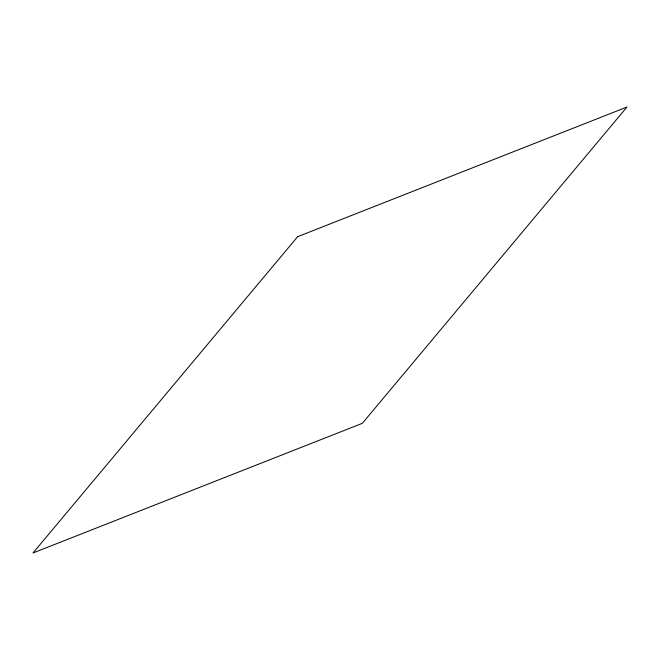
<?xml version="1.0" encoding="UTF-8"?>
<svg xmlns="http://www.w3.org/2000/svg" width="660" height="660" viewBox="0 0 660 660"><rect width="100%" height="100%" fill="white"/><g stroke="black" fill="none" stroke-linecap="round" stroke-linejoin="round"><path stroke-width="0.99" d="M297.643 236.692L33 552.989L362.356 423.308L627 107.011L297.643 236.692"/></g></svg>
